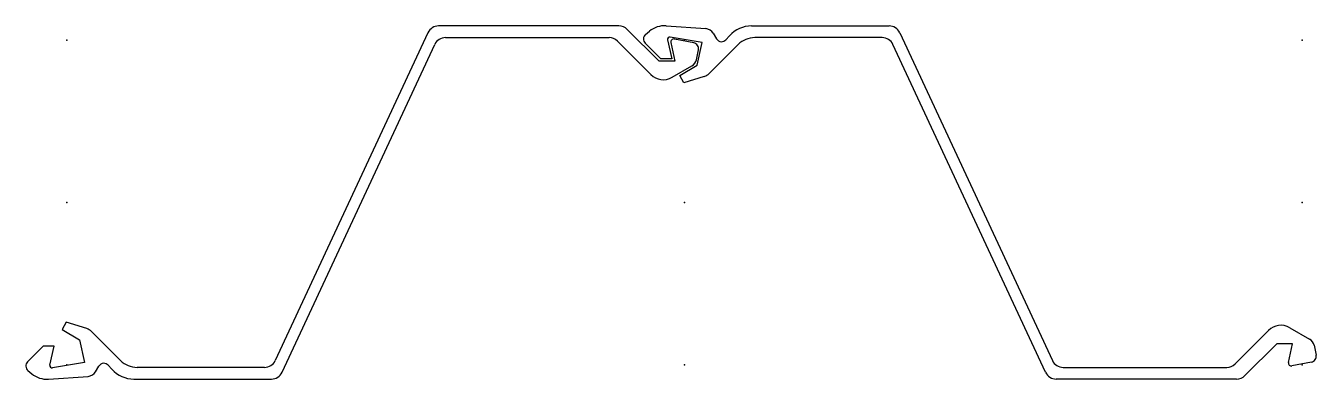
# Model space of a CAD drawing. Extents: x -35 to 1062, y -150 to 150.
import ezdxf

# ---------------------------------------------------------------- set-up
doc = ezdxf.new("R2010")
doc.units = 0
doc.header["$MEASUREMENT"] = 0
doc.layers.get('0').update_dxf_attribs({"color": 5, "linetype": 'CONTINUOUS'})

msp = doc.modelspace()

# ---------------------------------------------------------------- linework, layer by layer
at = {"linetype": 'Continuous'}
for p, q in [((307.01761, 144.2262), (177.17238, -134.2262)), ((469.35785, 150), (316.08069, 150)), ((503.5, 120), (476.42892, 147.07108)), ((491.99359, 142.76076), (495.31662, 145.49568)), ((509.42001, 150.00455), (543.11365, 147.65041)), ((549.41473, 143.78795), (552.29199, 138.99588)), ((581.99677, 150), (698.91931, 150)), ((707.98236, 144.2262), (837.82764, -134.2262)), ((182.98238, -144.2262), (312.82761, 134.2262)), ((321.89069, 140), (460.97787, 140)), ((468.04892, 137.07108), (496.41211, 108.70791)), ((505, 122), (491.63541, 135.36461)), ((510.63913, 138.10873), (514.20001, 122)), ((540, 136), (512.92078, 140.5132)), ((513.47394, 135.90031), (516.79999, 120)), ((532.94867, 135.58241), (516.40747, 138.86438)), ((535.90002, 116.5), (540, 136)), ((570.64215, 134.14214), (546.0531, 109.55309)), ((560.31134, 138.24292), (563.33356, 141.63387)), ((693.10931, 140), (584.7843, 140)), ((832.01764, -144.2262), (702.17236, 134.2262)), ((514.20001, 122), (505, 122)), ((535.13049, 121.30641), (536.87048, 129.65825)), ((516.79999, 120), (503.5, 120)), ((514.5174, 106.32339), (531.29797, 116.00945)), ((521, 107.8), (535.90002, 116.5)), ((524.5, 101.74), (521, 107.8)), ((541.90558, 107.06105), (524.5, 101.74)), ((-0.5, -101.74), (-4, -107.8)), ((-4, -107.8), (10.9, -116.5)), ((16.90555, -107.06105), (-0.5, -101.74)), ((45.64214, -134.14214), (21.05309, -109.55309)), ((993.04895, -137.07108), (1021.41211, -108.70791)), ((1039.51746, -106.32339), (1056.29797, -116.00945)), ((10.9, -116.5), (15, -136)), ((1028.5, -120), (1001.42896, -147.07108)), ((1041.80005, -120), (1028.5, -120)), ((1038.47388, -135.90031), (1041.80005, -120)), ((-20, -122), (-33.3646, -135.36461)), ((-10.8, -122), (-20, -122)), ((-14.36088, -138.10873), (-10.8, -122)), ((1060.13049, -121.30641), (1061.87048, -129.65825)), ((15, -136), (-12.07922, -140.5132)), ((24.41474, -143.78795), (27.29201, -138.99588)), ((35.31131, -138.24292), (38.33355, -141.63387)), ((168.10931, -140), (59.78427, -140)), ((846.89069, -140), (985.97784, -140)), ((1057.94861, -135.58241), (1041.40747, -138.86438)), ((-33.00642, -142.76076), (-29.68337, -145.49568)), ((-15.57998, -150.00455), (18.11367, -147.65041)), ((56.99674, -150), (173.91931, -150)), ((994.35785, -150), (841.08069, -150))]:
    msp.add_line(p, q, dxfattribs=at)
for centre, radius, start, end in [((316.08069, 140), 10, 90, 154.99993), ((469.35785, 140), 10, 45, 90), ((495.17093, 138.90013), 5, 129.45475, 225), ((508.02603, 130.05318), 20, 86.0033, 129.45489), ((542.55609, 139.66986), 8, 30.98158, 86.00356), ((581.99677, 125), 25, 90, 138.2905), ((698.91931, 140), 10, 25.00014, 90), ((321.89069, 130), 10, 90, 154.99993), ((460.97787, 130), 10, 45.00012, 90), ((512.59198, 138.54042), 2, 80.53768, 192.46504), ((515.92096, 136.41219), 2.5, 78.77833, 191.81485), ((531.97559, 130.67801), 5, 348.23183, 78.77768), ((556.57867, 141.56969), 5, 210.98142, 318.29074), ((584.7843, 120), 20, 90, 135.00003), ((693.10931, 130), 10, 25.00014, 90), ((527.29865, 122.93805), 8, 299.99443, 348.23169), ((507.01871, 119.31451), 15, 225, 299.99425), ((538.98199, 116.62415), 10, 286.99918, 315.00015), ((13.98202, -116.62415), 10, 45, 73.00109), ((1032.01868, -119.31451), 15, 60.00545, 134.99992), ((1052.29871, -122.93805), 8, 11.7684, 60.00595), ((1056.97559, -130.67801), 5, 281.22163, 11.76817), ((-29.82907, -138.90013), 5, 135.00009, 230.54511), ((-12.40802, -138.54042), 2, 167.53501, 279.46238), ((31.57868, -141.56969), 5, 41.70948, 149.01848), ((56.99674, -125), 25, 221.70953, 270), ((59.78427, -120), 20, 225, 270), ((168.10931, -130), 10, 270, 334.9999), ((846.89069, -130), 10, 205.00014, 270), ((985.97784, -130), 10, 270, 315.00012), ((1040.9209, -136.41219), 2.5, 168.18515, 281.22304), ((-16.97396, -130.05318), 20, 230.54511, 273.9967), ((17.55608, -139.66986), 8, 273.9967, 329.0185), ((173.91931, -140), 10, 270, 334.9999), ((841.08069, -140), 10, 205.00014, 270), ((994.35785, -140), 10, 270, 315.00012)]:
    msp.add_arc(centre, radius, start, end, dxfattribs=at)
for p in [(0, 138), (525, 138), (1050, 138), (0, 0), (525, 0), (1050, 0), (0, -138), (525, -138), (1050, -138)]:
    msp.add_point(p, dxfattribs=at)

doc.saveas('drawing.dxf')
